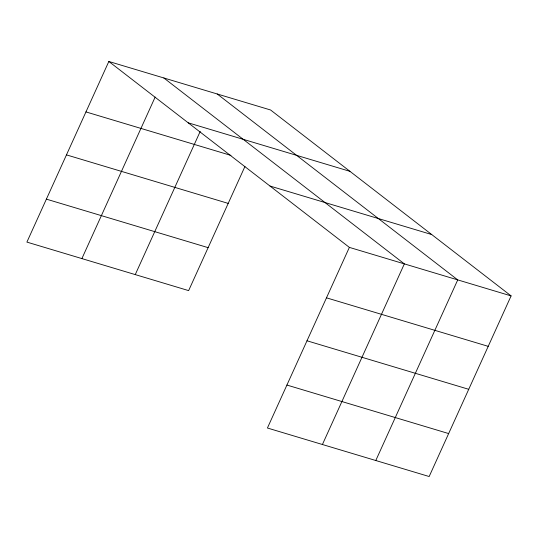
<?xml version="1.0" encoding="UTF-8"?>
<svg xmlns="http://www.w3.org/2000/svg" width="538" height="538" viewBox="0 0 538 538"><rect width="100%" height="100%" fill="white"/><g stroke="black" fill="none" stroke-linecap="round" stroke-linejoin="round"><path stroke-width="0.81" d="M108.837 61.473L349.364 247.386L267.426 428.013L429.163 476.527L511.1 295.9L270.574 109.987L108.837 61.473L26.9 242.1L188.636 290.614L244.951 166.464M81.89 258.596L155.159 97.075M135.26 274.602L200.21 131.427M322.417 444.509L404.354 263.882L163.828 77.97M375.793 460.515L457.73 279.894L217.197 93.982M188.213 122.825L349.942 171.34M85.952 111.917L230.957 155.415M269.989 186.034L431.725 234.555M66.463 154.877L228.199 203.398M349.364 247.386L511.1 295.9M46.389 199.141L208.125 247.655M326.485 297.83L488.215 346.344M306.996 340.789L468.733 389.31M286.915 385.053L448.652 433.567"/></g></svg>
